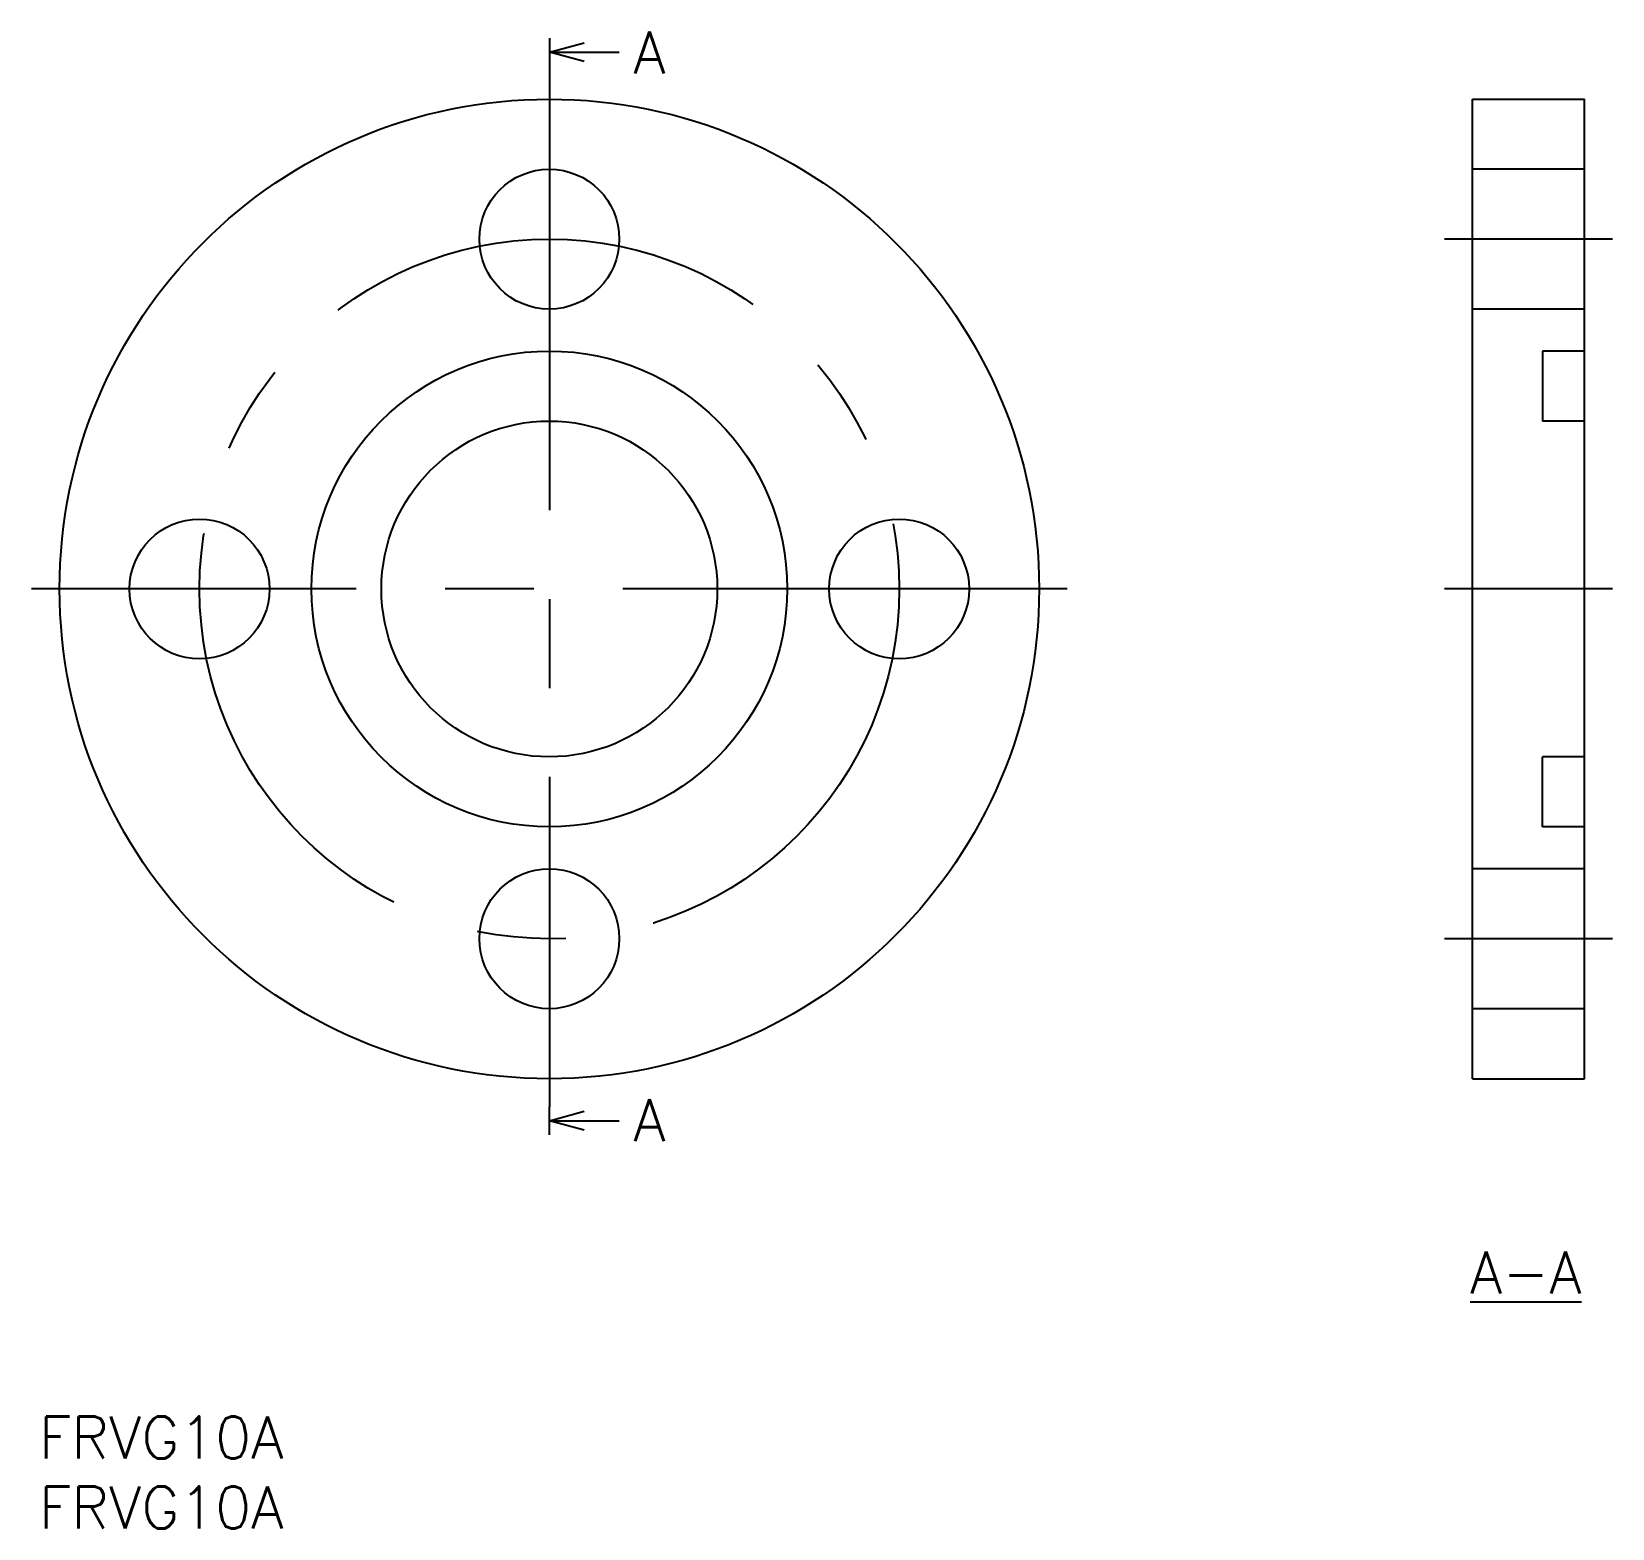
# Model space of a CAD drawing. Extents: x -103 to 10, y -67 to 40.
import ezdxf

# ---------------------------------------------------------------- set-up
doc = ezdxf.new("R2010")
doc.units = 0
doc.linetypes.add('CENTER', pattern=[50.8, 31.75, -6.35, 6.35, -6.35])
doc.layers.get('0').update_dxf_attribs({"linetype": 'CONTINUOUS'})
doc.layers.add('CENTER', color=1, linetype='CENTER')
doc.styles.get("Standard").update_dxf_attribs({"font": 'txt.shx', "height": 3, "bigfont": 'bigfont.shx'})

# ---------------------------------------------------------------- blocks, each defined once
blk = doc.blocks.new('*U8')
at = {"color": 7, "linetype": 'CONTINUOUS'}
blk.add_text('FRVG10A', height=3, dxfattribs=at).set_placement((-102.45, -62.14))
blk = doc.blocks.new('*U9')
at = {"color": 7, "linetype": 'CONTINUOUS'}
blk.add_text('FRVG10A', height=3, dxfattribs=at).set_placement((-102.45, -67.14))
blk = doc.blocks.new('_OPEN30')
at = {"color": 0, "linetype": 'BYBLOCK'}
for p, q in [((-1, 0.268), (0, 0)), ((0, 0), (-1, -0.268)), ((0, 0), (-1, 0))]:
    blk.add_line(p, q, dxfattribs=at)
blk = doc.blocks.new('*U15')
at = {"color": 7, "linetype": 'CONTINUOUS'}
blk.add_lwpolyline([(-63.47, 38.37), (-60.97, 38.37)], dxfattribs=at)
at = {"color": 7, "linetype": 'CONTINUOUS', "xscale": 2.5, "yscale": 2.5, "zscale": 2.5, "rotation": 179.9999999999977}
blk.add_blockref('_OPEN30', (-65.97, 38.37), dxfattribs=at)
blk = doc.blocks.new('*U16')
at = {"color": 137, "linetype": 'CONTINUOUS'}
blk.add_text('A', height=3, rotation=360, dxfattribs=at).set_placement((-59.97, 36.83))
blk = doc.blocks.new('*U17')
at = {"color": 7, "linetype": 'CONTINUOUS'}
blk.add_lwpolyline([(-63.47, -38), (-60.97, -38)], dxfattribs=at)
at = {"color": 7, "linetype": 'CONTINUOUS', "xscale": 2.5, "yscale": 2.5, "zscale": 2.5, "rotation": 180.0000000000023}
blk.add_blockref('_OPEN30', (-65.97, -38), dxfattribs=at)
blk = doc.blocks.new('*U18')
at = {"color": 137, "linetype": 'CONTINUOUS'}
blk.add_text('A', height=3, dxfattribs=at).set_placement((-59.97, -39.46))
blk = doc.blocks.new('*U20')
at = {"color": 137, "linetype": 'CONTINUOUS'}
blk.add_text('%%UA-A', height=3, dxfattribs=at).set_placement((-0.17, -50.35))

msp = doc.modelspace()

# ---------------------------------------------------------------- linework, layer by layer
at = {"color": 7, "linetype": 'CONTINUOUS'}
for p, q in [((0, 35), (8, 35)), ((0, -35), (0, 35)), ((8, -35), (8, 35)), ((8, 30), (0, 30)), ((8, 20), (0, 20)), ((5, 17), (5, 12)), ((8, 17), (5, 17)), ((8, 12), (5, 12)), ((8, 12), (5, 12)), ((8, -12), (5, -12)), ((8, -12), (5, -12)), ((5, -17), (5, -12)), ((8, -17), (5, -17)), ((8, -20), (0, -20)), ((8, -30), (0, -30)), ((0, -35), (8, -35))]:
    msp.add_line(p, q, dxfattribs=at)
for centre, radius in [((-65.97, 0), 35), ((-65.97, 25), 5), ((-65.97, 0), 17), ((-65.97, 0), 12), ((-90.97, 0), 5), ((-40.97, 0), 5), ((-65.97, -25), 5)]:
    msp.add_circle(centre, radius, dxfattribs=at)
at = {"layer": 'CENTER', "color": 1, "linetype": 'CENTER'}
for p, q in [((-65.97, 39.37), (-65.97, 37.37)), ((-65.97, 39.37), (-65.97, 37.37)), ((-65.97, 37.37), (-65.97, -37)), ((10, 25), (-2, 25)), ((-28.97, 0), (-102.97, 0)), ((10, 0), (-2, 0)), ((10, -25), (-2, -25)), ((-65.97, -39), (-65.97, -37)), ((-65.97, -39), (-65.97, -37))]:
    msp.add_line(p, q, dxfattribs=at)
msp.add_circle((-65.97, 0), 25, dxfattribs=at)

# ---------------------------------------------------------------- block references
at = {"color": 7, "linetype": 'CONTINUOUS'}
for name in ['*U16', '*U15', '*U18', '*U17', '*U20', '*U8', '*U9']:
    msp.add_blockref(name, (0, 0), dxfattribs=at)

doc.saveas('drawing.dxf')
